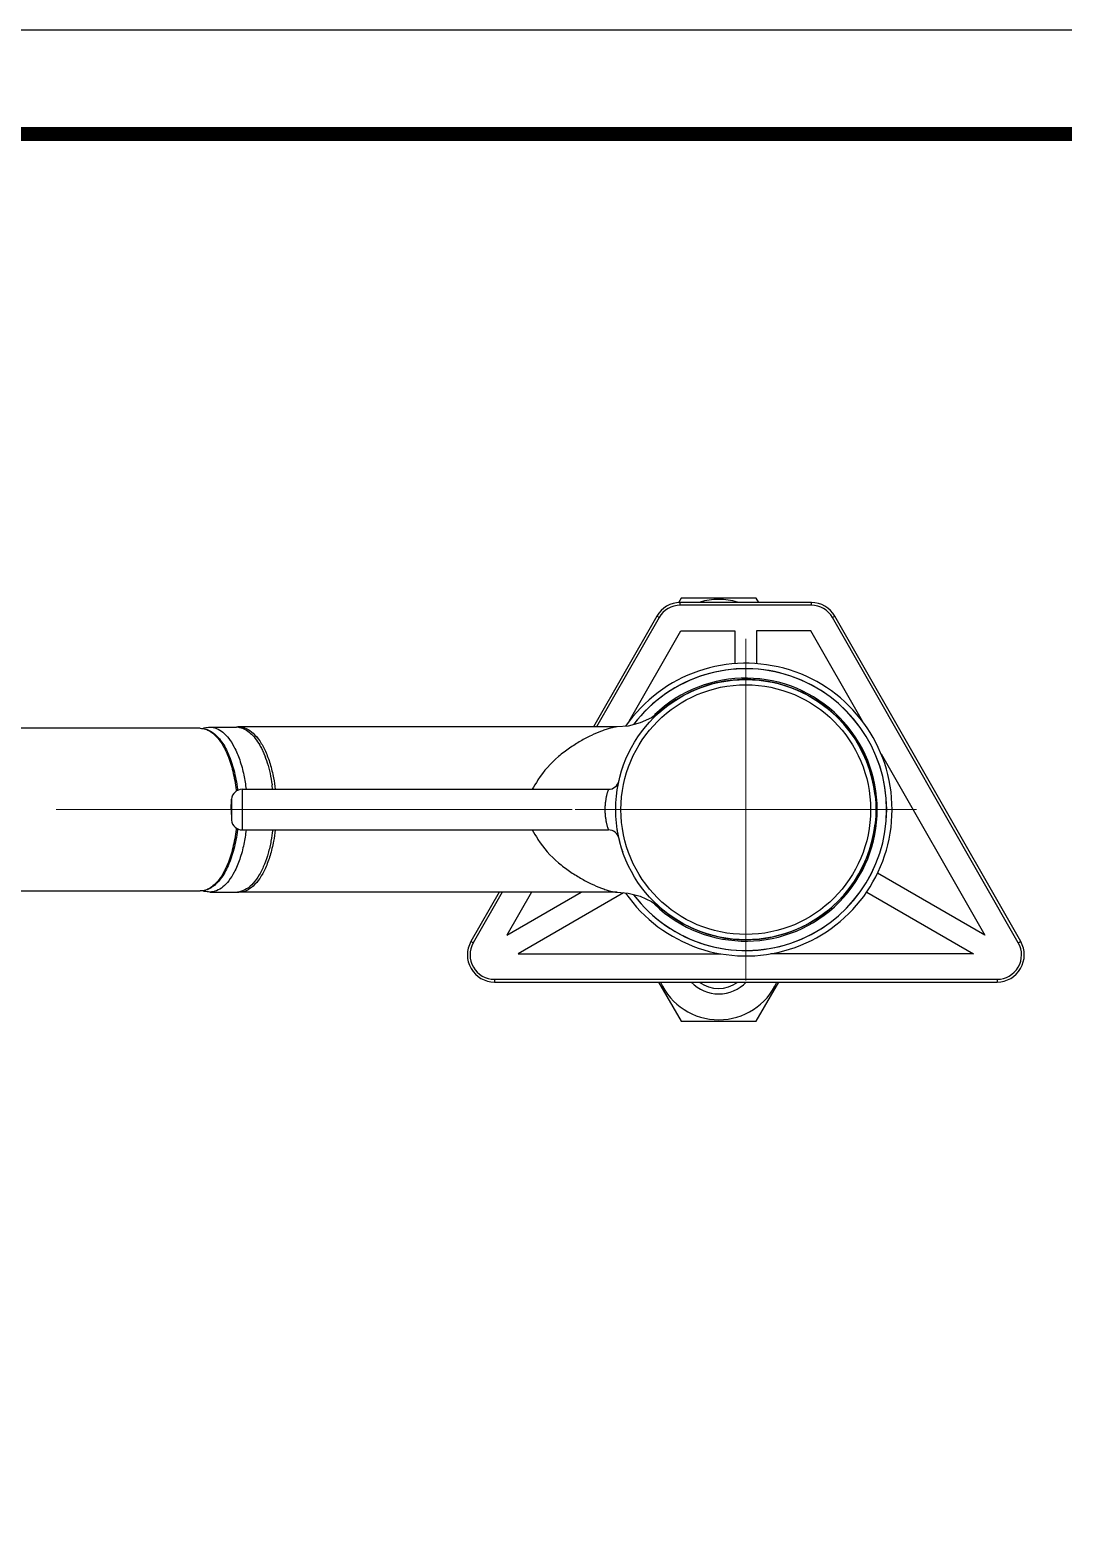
# Model space of a CAD drawing. Extents: x 0 to 1128, y 0 to 827.
# Drawn here: x 612.3 to 802.9, y 550.1 to 826.8 of the extents above; entities that cross this region are included whole.
import ezdxf

# ---------------------------------------------------------------- set-up
doc = ezdxf.new("R2010")
doc.units = 0
doc.header["$LTSCALE"] = 10
doc.header["$MEASUREMENT"] = 0
doc.linetypes.add('CENTER2', pattern=[28.575000000000003, 19.05, -3.175, 3.175, -3.175])
doc.layers.get('0').update_dxf_attribs({"linetype": 'CONTINUOUS'})
doc.layers.add('Cneter', color=1, linetype='CENTER2', lineweight=13)
doc.layers.add('DEF_LAYER_ASSEM_MEMBER', color=7, linetype='CONTINUOUS')
doc.layers.add('DEF_LAYER_CURVE', color=7, linetype='CONTINUOUS')

msp = doc.modelspace()

# ---------------------------------------------------------------- linework, layer by layer
at = {"ltscale": 0.5}
msp.add_lwpolyline([(0, 0), (1128.400001525879, 0), (1128.400001525879, 826.8000030517579), (0, 826.8000030517579)], close=True, dxfattribs=at)
at = {"color": 5, "linetype": 'ByBlock', "lineweight": 200, "const_width": 2.6}
msp.add_lwpolyline([(18.14486312866211, 35.40284729003906), (1110.144863128662, 35.40284729003906), (1110.144863128662, 807.6028442382814), (18.14486312866211, 807.6028442382814)], close=True, dxfattribs=at)
at = {"layer": 'Cneter', "lineweight": 5, "ltscale": 0.5}
for p, q in [((744.3721199035645, 682.9874725341798), (744.3721199035645, 714.4954376220704)), ((712.3303375244141, 682.9874725341798), (475.4166011810303, 682.9874725341798)), ((744.3721199035645, 682.9874725341798), (712.8641567230225, 682.9874725341798)), ((744.3721199035645, 682.9874725341798), (775.8800830841064, 682.9874725341798)), ((744.3721199035645, 682.9874725341798), (744.3721199035645, 651.4795074462892))]:
    msp.add_line(p, q, dxfattribs=at)
at = {"layer": 'DEF_LAYER_ASSEM_MEMBER', "color": 7, "linetype": 'Continuous'}
for p, q in [((732.4425106048584, 721.9874725341798), (731.9618167877197, 721.1545486450196)), ((756.4705085754395, 721.187469482422), (732.2737331390381, 721.187469482422)), ((746.3017311096191, 721.9874725341798), (732.4425106048584, 721.9874725341798)), ((746.7634239196777, 721.187469482422), (746.3017311096191, 721.9874725341798)), ((727.9325180053711, 718.6681671142579), (716.2578353881836, 698.2374725341798)), ((795.0974388122559, 658.6681671142579), (760.8117237091064, 718.6681671142579)), ((722.8452701568604, 699.2845458984376), (732.3897972106934, 715.9874725341798)), ((732.3897972106934, 715.9874725341798), (742.3721199035645, 715.9874725341798)), ((742.3721199035645, 715.9874725341798), (742.3721199035645, 709.9132919311525)), ((756.3544425964355, 715.9874725341798), (746.3721199035645, 715.9874725341798)), ((746.3721199035645, 715.9874725341798), (746.3721199035645, 709.9132919311525)), ((765.8989715576172, 699.2845458984376), (756.3544425964355, 715.9874725341798)), ((643.6895713806152, 697.9874725341798), (589.2659015655518, 697.9874725341798)), ((645.4715843200684, 698.187469482422), (650.3721199035645, 698.187469482422)), ((720.6070537567139, 698.2374725341798), (650.8176231384277, 698.2374725341798)), ((720.6237125396729, 698.2374725341798), (720.6213569641113, 698.2374725341798)), ((769.3416957855225, 693.2597808837892), (788.4564609527588, 659.808937072754)), ((651.4573913262643, 686.7374725341798), (719.0158957228643, 686.7374725341798)), ((649.3721199035645, 682.9874725341798), (649.4668659287645, 684.9319169786796)), ((649.3721199035645, 682.9874725341798), (649.4668659287645, 681.0430280897796)), ((651.4573913262643, 679.2374725341798), (719.0158001072643, 679.2374725341798)), ((788.4564609527588, 659.808937072754), (768.6832504272461, 671.2414550781251)), ((589.2575531005859, 667.9874725341798), (643.6895713806152, 667.9874725341798)), ((645.4715843200684, 667.7874679565431), (650.3721199035645, 667.7874679565431)), ((720.6027755737305, 667.7374725341798), (650.8176231384277, 667.7374725341798)), ((698.8292636871338, 667.7374725341798), (693.6468029022217, 658.6681671142579)), ((700.2877807617188, 659.808937072754), (714.0006484985352, 667.7374725341798)), ((704.8183689117432, 667.7374725341798), (700.2877807617188, 659.808937072754)), ((721.8192043304443, 667.637550354004), (702.3615169525146, 656.3874740600587)), ((720.6101913452148, 667.7374725341798), (720.6113910675049, 667.7374725341798)), ((766.6810913085938, 667.7785949707032), (786.3827228546143, 656.3874740600587)), ((702.3615169525146, 656.3874740600587), (739.7417850494385, 656.3874740600587)), ((786.3827228546143, 656.3874740600587), (749.0024547576904, 656.3874740600587)), ((697.9880180358887, 651.187469482422), (790.7562217712402, 651.187469482422)), ((728.2872772216797, 651.187469482422), (732.4425106048584, 643.9874725341798)), ((746.3017311096191, 643.9874725341798), (750.4569644927979, 651.187469482422)), ((732.4425106048584, 643.9874725341798), (746.3017311096191, 643.9874725341798))]:
    msp.add_line(p, q, dxfattribs=at)
at = {"layer": 'DEF_LAYER_ASSEM_MEMBER', "color": 9, "linetype": 'Continuous'}
for p, q in [((732.2737331390381, 720.687469482422), (732.2737331390381, 721.187469482422)), ((756.4705085754395, 720.687469482422), (732.2737331390381, 720.687469482422)), ((756.4705085754395, 720.687469482422), (756.4705085754395, 721.187469482422)), ((728.3666381835938, 718.4200973510743), (716.8337097167969, 698.2374725341798)), ((728.3666381835938, 718.4200973510743), (727.9325180053711, 718.6681671142579)), ((760.3776016235352, 718.4200973510743), (760.8117237091064, 718.6681671142579)), ((794.6633167266846, 658.4200973510743), (760.3776016235352, 718.4200973510743)), ((651.4573913262643, 686.7374725341798), (651.4573913262643, 679.2374725341798)), ((649.4668659287645, 684.9319169786796), (649.4668659287645, 681.0430280897796)), ((699.4051399230957, 667.7374725341798), (694.080924987793, 658.4200973510743)), ((694.080924987793, 658.4200973510743), (693.6468029022217, 658.6681671142579)), ((794.6633167266846, 658.4200973510743), (795.0974388122559, 658.6681671142579)), ((697.9880180358887, 651.687469482422), (790.7562217712402, 651.687469482422)), ((697.9880180358887, 651.687469482422), (697.9880180358887, 651.187469482422)), ((790.7562217712402, 651.687469482422), (790.7562217712402, 651.187469482422))]:
    msp.add_line(p, q, dxfattribs=at)
at = {"layer": 'DEF_LAYER_ASSEM_MEMBER', "color": 7, "linetype": 'Continuous'}
for points in [[(728.8011589050293, 701.2506942749025), (726.9437808990479, 699.9381332397462), (724.884485244751, 698.9808425903321), (722.6889667510986, 698.4084091186525), (720.6215553283691, 698.2374725341798)], [(720.6104373931885, 667.7374725341798), (722.682279586792, 667.5662078857423), (724.8821678161621, 666.9928283691407), (726.9456920623779, 666.0339660644532), (728.8070831298828, 664.7192001342775)]]:
    msp.add_lwpolyline(points, dxfattribs=at)
msp.add_circle((744.3721199035645, 682.9874725341798), 24, dxfattribs=at)
at = {"layer": 'DEF_LAYER_ASSEM_MEMBER', "color": 9, "linetype": 'Continuous'}
msp.add_circle((744.3721199035645, 682.9874725341798), 23.0319799778, dxfattribs=at)
at = {"layer": 'DEF_LAYER_ASSEM_MEMBER', "color": 7, "linetype": 'Continuous'}
for centre, radius, start, end in [((732.2737331390381, 716.187469482422), 5, 90, 150.2550732443888), ((739.3721199035645, 709.9874725341798), 11.7765390309, 72.99906052489698, 107.000939475103), ((756.4705085754395, 716.187469482422), 5, 29.74492675561125, 90), ((744.3721199035645, 682.9874725341798), 27, 214.7507429835765, 145.2029590758708), ((744.3721199035645, 682.9874725341798), 26, 217.1956176568727, 142.8120693099784), ((744.3721199035645, 682.9874725341798), 25.982671849, 217.4104520870875, 142.5966403559992), ((744.3721199035645, 682.9874725341798), 24.2530791659, 226.0413195948436, 133.9699557292783), ((744.3721199035645, 682.9874725341798), 24.0017301425, 6.220362474578999, 130.4312365335078), ((650.3721828460693, 695.0488052368165), 3.1386168654, 88.06204198019107, 89.99836075459898), ((650.8212795257568, 694.6499557495118), 3.5876610883, 95.54843890733146, 97.18758575850973), ((650.8180465698242, 694.684913635254), 3.552554474, 90.00677554762032, 95.55109184662128), ((650.370569229126, 695.0202255249025), 3.1672351, 82.03531220596442, 88.0504498089614), ((650.362377166748, 694.9601440429689), 3.2278751672, 79.34191897727305, 82.03905233589083), ((651.4573913262643, 684.7374725341798), 2, 90, 174.420764032396), ((627.0658302307129, 683.2808151245118), 30.1920728782, 7.547916217305024, 8.19440901996879), ((626.4918003082275, 683.2051162719728), 30.7710737916, 6.641787912115058, 7.547034342029264), ((625.027214050293, 683.0439529418946), 32.2444719971, 6.577518969518723, 6.62550474818135), ((719.0159076468644, 688.7374725340798), 1.9999999999, 270.0000000001042, 346.861305246496), ((651.4573913262643, 681.2374725341798), 2, 185.579235967604, 270), ((719.0159076358643, 677.2374725463798), 1.9999999958, 13.12853364710426, 89.9999999912976), ((744.3721199035645, 682.9874725341798), 24.0017301425, 229.5861955991749, 353.779637525421), ((650.3721828460693, 670.9261398315431), 3.1386179139, 270.001639245401, 271.9386133419596), ((650.8212947845459, 671.3250274658204), 3.5877071925, 262.8112218700352, 264.4521049003127), ((650.8180484771729, 671.2899322509767), 3.5524574691, 264.449451960247, 269.9931151693522), ((650.370569229126, 670.9547195434571), 3.1672374477, 271.9503147288295, 277.9646877940355), ((650.362377166748, 671.0148010253907), 3.227875167, 277.9609476641091, 280.6580810227269), ((697.9880180358887, 656.187469482422), 5, 150.2550732443888, 270), ((790.7562217712402, 656.187469482422), 5, 270, 29.74492675561125), ((739.3721199035645, 655.9874725341798), 11.7765390309, 204.1236178594816, 335.8763821405184), ((739.3721199035645, 655.9874725341798), 7, 223.5970920971687, 316.4029079028313), ((739.3398094177246, 655.9874725341798), 6, 233.7681455663362, 306.2318544336638)]:
    msp.add_arc(centre, radius, start, end, dxfattribs=at)
at = {"layer": 'DEF_LAYER_ASSEM_MEMBER', "color": 9, "linetype": 'Continuous'}
for centre, radius, start, end in [((732.2737331390381, 716.187469482422), 4.5, 90, 150.2550732443888), ((756.4705085754395, 716.187469482422), 4.5, 29.74492675561125, 90), ((744.3721199035645, 682.9874725341798), 25.9819834171, 217.4121514019174, 142.5945039875683), ((639.4847755432129, 690.0336303710939), 9.6566425406, 34.18604360002704, 35.81532264612375), ((639.4847755432129, 675.9413070678712), 9.6566425418, 324.1846773538762, 325.8139563999729), ((697.9880180358887, 656.187469482422), 4.5, 150.2550732443888, 270), ((790.7562217712402, 656.187469482422), 4.5, 270, 29.74492675561125)]:
    msp.add_arc(centre, radius, start, end, dxfattribs=at)
at = {"layer": 'DEF_LAYER_ASSEM_MEMBER', "color": 40, "linetype": 'Continuous'}
for major_axis, start_param, end_param in [((23.8201813604, -2.932398328700001), 0.4882276901, 0.4900873952000001), ((0, 24), -1.2050579682, -1.2031982632), ((23.44125215799999, -5.148562640599999), 0.5689606033, 0.5782267127), ((21.8043095638, 10.0285634288), -0.0783283118, -0.06906220240000001), ((1.404502031, 23.9588683799), -1.1815484814, -1.1760855347), ((23.9396210115, -1.7013364822), 0.4016398609, 0.4071049471), ((24, 0), 0.3233116162, 0.3288096385), ((0, 24), -1.258450645, -1.2566335043), ((23.9847473522, -0.8555082984999999), 0.3425310654, 0.344352759), ((-6.6459516871, 23.0614684305), -1.5445007, -1.5426790064), ((1.1955288451, 23.9702046462), -1.2412886905, -1.2394819549), ((24, 0), 0.2437252216, 0.2490957831), ((-13.2420351752, 20.0162060446), -1.9160038959, -1.9133225039), ((24, 0), 0.2330054049, 0.2419366625), ((12.9616142273, 20.1989246402), -0.7650428565, -0.7610240323999999), ((23.9985190213, 0.2666172997), 0.2174376598, 0.2241271638), ((23.96701004379999, 1.2579465643), 0.1769998336, 0.1805669355), ((-1.4912985974, 23.9536224503), -1.4177749938, -1.4084355609), ((0, 24), -1.3609257345, -1.3555974965), ((0, 24), -1.3751052604, -1.3680206851), ((-5.952393378099999, 23.2501400657), -1.6434063051, -1.627506989), ((0, 24), -1.3954195203, -1.3874796477), ((23.9883126252, -0.7489041307), 0.2065862115, 0.2145260841), ((20.5872739355, 12.3354834483), -0.3750234389, -0.3744695322), ((23.9958886505, -0.4442160231), 0.1718885121, 0.1755927543), ((8.570546733399999, 22.4175317261), -1.0592731838, -1.0579568916), ((23.6900989833, -3.844373832200001), 0.3072305361, 0.3085468284), ((0.6947773836, 23.98994131689999), -1.3994352894, -1.3954879652), ((0, 24), -1.428388392, -1.4244410679), ((12.9616142273, 20.1989246402), -0.8683868167000001, -0.8644453022), ((20.5555553934, -12.3882663221), 0.674274685, 0.6782161995), ((-0.2499593213, 23.9986983051), -1.8044143523, -1.7751329583), ((24, 0), 6.1144165279, 6.122336360399999), ((23.99556663829999, 0.4612826749), -0.1845694995, -0.1827090289), ((20.6589593139, -12.2150480992), 0.3691689970000001, 0.3704888240999999), ((20.5555553934, -12.3882663221), 0.381533252, 0.3854893252), ((12.9616142273, 20.1989246402), -1.1611282497, -1.1571721765), ((-16.8453306224, 17.0948774849), -2.4846760698, -2.4807345552), ((14.4922487505, 19.1304659157), -1.0583158797, -1.0543743652), ((23.9943362818, 0.5213697284000001), -0.451500879, -0.4438749802), ((0.5709433732, 23.9932078652), -1.9314015497, -1.9016121757), ((24, 0), -0.3638799239, -0.3472122914)]:
    msp.add_ellipse((744.3721199035645, 682.9874725341798), major_axis=major_axis, ratio=1, start_param=start_param, end_param=end_param, dxfattribs=at)
at = {"layer": 'DEF_LAYER_ASSEM_MEMBER', "color": 7, "linetype": 'Continuous'}
for points, start_tangent, end_tangent in [([(643.6895713806152, 697.9874725341798), (644.7048454284668, 697.8387145996095), (645.6799755096436, 697.4045486450196), (646.59619140625, 696.7065734863282), (647.4405097961426, 695.768295288086)], (1, 0), (0.6084339801137028, -0.7936044933359427)), ([(644.1069488525391, 697.969207763672), (644.442461013794, 698.0640258789064), (645.4746112823486, 698.1869049072267)], (0.9514353276917681, 0.3078486920876193), (0.9999989970577612, -0.001416292156289667)), ([(650.9593677520752, 698.1323318481446), (651.9620971679688, 697.7784729003907), (652.9303874969482, 697.1042938232423), (653.8432769775391, 696.1244125366212), (654.6809997558594, 694.8600540161134), (655.0659160614014, 694.12947845459), (655.425407409668, 693.3385467529298), (656.0603637695312, 691.5928497314454), (656.5721282958984, 689.6608047485353), (656.949634552002, 687.5842437744142)], (0.9827595021774884, -0.1848885093234705), (0.1425509409959152, -0.9897874666923093)), ([(655.5456085205078, 672.9286270141603), (654.5867557525635, 670.9518585205079), (653.4752464294434, 669.4110336303712), (652.2513408660889, 668.3619537353517), (650.9593677520752, 667.842613220215)], (-0.3719536039054096, -0.9282513218637385), (-0.9827595021783118, -0.1848885093190944)), ([(647.4405097961426, 670.2066497802736), (646.5961894989014, 669.2683715820314), (645.6799774169922, 668.57039642334), (644.7048454284668, 668.1362304687501), (643.6895713806152, 667.9874725341798)], (-0.6084339801183759, -0.79360449333236), (-1, 0)), ([(645.476770401001, 667.7878570556642), (644.4394416809082, 667.9118423461915), (644.1020603179932, 668.0074157714845)], (-0.9999974614874229, -0.00225322407017725), (-0.9512227927308394, 0.3085047788760213))]:
    msp.add_spline(points, degree=3, dxfattribs=dict(at, start_tangent=start_tangent, end_tangent=end_tangent))
at = {"layer": 'DEF_LAYER_ASSEM_MEMBER', "color": 9, "linetype": 'Continuous'}
for points, start_tangent, end_tangent in [([(643.6895713806152, 697.9874725341798), (644.6421337127686, 697.8398971557618), (645.5764598846436, 697.4001693725587), (646.4732627868652, 696.6769790649415), (647.3154258728027, 695.6844406127931)], (1, 0), (0.585299831798796, -0.8108169379683069)), ([(645.473949432373, 698.1874237060548), (646.6875705718994, 697.9495773315431), (647.8632831573486, 697.2452774047853), (648.9644317626953, 696.0964889526368), (649.956693649292, 694.5390167236329)], (0.9999997331806868, -0.0007305056848233188), (0.4688432072121249, -0.8832814087543385)), ([(719.0159076469645, 686.7374725341798), (719.0155039800643, 686.7363212478798), (719.0142991461644, 686.73287313548), (719.0123024939644, 686.7271368256798), (719.0095233723644, 686.7191209476799), (719.0059711303643, 686.7088341303798), (719.0016551167644, 686.6962850027797), (718.9907691703643, 686.6644343325798), (718.9769539965644, 686.6236500403799), (718.9603785733643, 686.5740843161799), (718.9412412530644, 686.5159152844798), (718.9197404305644, 686.4493211077798), (718.8705021054643, 686.2916174767798), (718.8146715413643, 686.1027305325798), (718.7544056281645, 685.8845406419799), (718.6919763711644, 685.6390621892798), (718.6297026600644, 685.3683895831799), (718.5698598016643, 685.07479026308), (718.4662101334643, 684.42875170888), (718.3966418570644, 683.7237654251797), (718.3721199035645, 682.9874725341798)], (0.9952309512642286, 0.09754667419086428), (-0.0001071969535842192, -0.9999999942544067)), ([(718.3721199035645, 682.9874725341798), (718.3966405866645, 682.2511986149799), (718.4662076004643, 681.5462146366798), (718.5698580384644, 680.90016601278), (718.6297003992645, 680.6065663359799), (718.6919737986643, 680.3358941014798), (718.7544033485644, 680.0904142641799), (718.8146694357642, 679.8722226193798), (718.8705004285644, 679.6833341607797), (718.9197386401643, 679.5256295429798), (718.9412396384644, 679.4590346560798), (718.9603774376644, 679.4008646732799), (718.9769531989643, 679.3512981366799), (718.9907681457644, 679.3105135331799), (719.0016541289644, 679.2786623167798), (719.0059703867644, 679.2661127208797), (719.0095229320643, 679.2558253889798), (719.0123023473643, 679.2478090131798), (719.0142992152644, 679.2420722852797), (719.0155041183643, 679.2386238973799), (719.0159076390644, 679.2374725413798)], (0.0001009462557378392, -0.9999999949049269), (-0.9833422392620255, 0.1817636940732268)), ([(647.3154258728027, 670.290496826172), (646.4732627868652, 669.2979660034181), (645.5764598846436, 668.5747756958009), (644.6421337127686, 668.1350479125978), (643.6895713806152, 667.9874725341798)], (-0.585299831798796, -0.8108169379683069), (-1, 0)), ([(649.956693649292, 671.4359207153321), (648.9647922515869, 669.8789215087892), (647.8640651702881, 668.7303009033204), (646.6888027191162, 668.0258560180665), (645.4756202697754, 667.7875213623048)], (-0.4688432069351997, -0.8832814089013294), (-0.9999992025598158, -0.001262885478887655))]:
    msp.add_spline(points, degree=3, dxfattribs=dict(at, start_tangent=start_tangent, end_tangent=end_tangent))
for points, knots in [([(650.8176231384277, 698.2374267578126), (651.2783220840398, 698.2374267578126), (652.2674157025494, 698.0068420134045), (653.5920090637695, 697.066095828506), (654.7777157280101, 695.613912991526), (655.8051811373322, 693.7020895930433), (656.6459450854447, 691.3951000439857), (657.2100260038281, 689.0273213563579), (657.4480267212042, 687.4361909999001), (657.5284512783268, 686.7374725341798)], [0, 0, 0, 0, 1.382096836836361, 2.944112270582568, 4.793079965448889, 6.960450346283607, 9.426551888844976, 12.13962608701391, 14.24876497502497, 14.24876497502497, 14.24876497502497, 14.24876497502497]), ([(720.6215667724609, 698.2374801635743), (720.4390926686325, 698.2374892509243), (720.0217598127653, 698.1768202773266), (719.3466743483433, 698.014818700079), (718.564889738705, 697.7733492430463), (717.382212980396, 697.3457520210455), (715.7982598869246, 696.6561526628335), (713.8320413197742, 695.6202720604175), (711.7976976708636, 694.3385766022737), (708.9571698145901, 692.1825600939393), (707.019484885441, 690.1198607328707), (706.0189838409424, 688.4907226562501), (706.0064188066407, 688.4702627317675), (705.9939070727619, 688.4497705775412), (705.9813953388831, 688.4292784233149), (705.6370777881158, 687.8653431269366), (705.2927602373485, 687.3014078305583), (704.9484426865812, 686.7374725341798)], [0, 0, 0, 0, 0.5474223121640029, 1.256618384538878, 2.083843811049281, 2.999861842091185, 5.028803023806368, 7.260196508096375, 9.662234401397654, 12.23012096531433, 17.96561038773039, 17.96561038773039, 17.96561038773039, 18.03764091855872, 18.03764091855872, 18.03764091855872, 20.01989023712148, 20.01989023712148, 20.01989023712148, 20.01989023712148]), ([(647.4729251861572, 695.4595184326173), (647.9807169017716, 694.7121803608921), (648.8678929350533, 692.9522799559974), (649.7914303115774, 689.9693667813771), (650.1782751855609, 687.7031220442126), (650.3137927547948, 686.4670285755479), (650.322527444478, 686.3843131366126)], [0, 0, 0, 0, 2.710590263958928, 5.862824213099492, 9.34095859904619, 9.590286097260492, 9.590286097260492, 9.590286097260492, 9.590286097260492]), ([(649.956693649292, 694.5390167236329), (650.3618172390927, 693.7757804655174), (651.068769031379, 692.0733018317075), (651.7672793150975, 689.4436763476075), (652.05787077511, 687.6128578170525), (652.1589610032661, 686.7374725341796)], [0, 0, 0, 0, 2.592275521319918, 5.503168523689976, 8.14537840332876, 8.14537840332876, 8.14537840332876, 8.14537840332876]), ([(650.3225274444779, 679.5906319317468), (650.3137927547948, 679.5079164928112), (650.178275185561, 678.2718230241468), (649.7914303115775, 676.0055782869819), (648.8678929350533, 673.0226651123622), (647.9807169017716, 671.2627647074675), (647.4729251861572, 670.5154266357423)], [3.40126453023757, 3.40126453023757, 3.40126453023757, 3.40126453023757, 3.650592028451904, 7.128726414398601, 10.28096036353917, 12.99155062749809, 12.99155062749809, 12.99155062749809, 12.99155062749809]), ([(652.158960915508, 679.2374725341798), (652.0578705227719, 678.362087300177), (651.7672782668801, 676.5312664658333), (651.068770544566, 673.9016377323029), (650.3618172388517, 672.1991569735752), (649.956693649292, 671.4359207153321)], [15.65844396913584, 15.65844396913584, 15.65844396913584, 15.65844396913584, 18.30065382770933, 21.21155419227007, 23.80382971358999, 23.80382971358999, 23.80382971358999, 23.80382971358999]), ([(657.5284522770069, 679.2374725341798), (657.4480276980267, 678.5387514916371), (657.2100272822314, 676.9476209901471), (656.645944397192, 674.5798424033684), (655.8051784068014, 672.2728546630634), (654.7777207122554, 670.3610259215501), (653.5920062454263, 668.9088490650603), (652.2674159837389, 667.9681028305973), (651.2783220840398, 667.7375183105443), (650.8176231384277, 667.737518310547)], [3.756720321418633, 3.756720321418633, 3.756720321418633, 3.756720321418633, 5.86586689666369, 8.578933680607218, 11.04503522316859, 13.21241227998518, 15.06137415987728, 16.62338959362349, 18.00548643045985, 18.00548643045985, 18.00548643045985, 18.00548643045985]), ([(704.9527529071407, 679.2374725341796), (705.2962930102315, 678.6733439259252), (705.6398331133222, 678.1092153176711), (705.9833732164129, 677.545086709417), (705.9958430623353, 677.5246099244301), (706.0083129082577, 677.5041331394433), (706.0208358764648, 677.4836883544923), (707.0189230085751, 675.8542282743603), (708.9522316711247, 673.7896786929215), (711.7893624983845, 671.6328766957951), (713.8217169500391, 670.3514868956164), (715.786662076523, 669.3163715367851), (717.3700360361886, 668.6276802099839), (718.5525926731004, 668.2007469541692), (719.3345871115603, 667.9596906932569), (720.0100978379003, 667.7979625979948), (720.4277595691581, 667.7374438644969), (720.6104431152344, 667.7374649047853)], [-2.053458628118863, -2.053458628118863, -2.053458628118863, -2.053458628118863, -0.07192583457747859, -0.07192583457747859, -0.07192583457747859, 0, 0, 0, 5.732526727740085, 8.298391650746328, 10.69845983891521, 12.92825991664855, 14.95625361715935, 15.87210606309508, 16.69942222626257, 17.4089335664338, 17.95698420829753, 17.95698420829753, 17.95698420829753, 17.95698420829753])]:
    msp.add_open_spline(points, degree=3, knots=knots, dxfattribs=at)
at = {"layer": 'DEF_LAYER_ASSEM_MEMBER', "color": 7, "linetype": 'Continuous'}
for points, knots in [([(647.4405097961426, 695.768295288086), (648.0031768702514, 695.0343863795464), (648.9844159727478, 693.2616743390664), (649.9970183794879, 690.211218038941), (650.4186606941707, 687.8836832607382), (650.5669084226558, 686.6121481601609), (650.5758535835502, 686.5327138015783)], [0, 0, 0, 0, 2.774337524685695, 6.013141941840145, 9.610417712660315, 9.850008831284834, 9.850008831284834, 9.850008831284834, 9.850008831284834]), ([(650.5758534971426, 679.4422313092106), (650.5669083611106, 679.3627969374139), (650.4186608145469, 678.0912592335136), (649.9970210801266, 675.7637237118525), (648.9844140609117, 672.7132688384769), (648.0031768702519, 670.9405586888125), (647.4405097961426, 670.2066497802736)], [3.550494624377468, 3.550494624377468, 3.550494624377468, 3.550494624377468, 3.79008576475707, 7.387369035829067, 10.62616623920179, 13.40050376388748, 13.40050376388748, 13.40050376388748, 13.40050376388748]), ([(657.060064489777, 679.2374725341798), (656.9807309987308, 678.5514940194809), (656.7643281855095, 677.1083086809446), (656.2782442488625, 674.9939452725881), (655.8100294924038, 673.588518769778), (655.5456085205078, 672.9286270141603)], [2.8516891608207, 2.8516891608207, 2.8516891608207, 2.8516891608207, 4.920478288551553, 7.221658870595482, 9.354352054247954, 9.354352054247954, 9.354352054247954, 9.354352054247954])]:
    msp.add_open_spline(points, degree=3, knots=knots, dxfattribs=at)
at = {"layer": 'DEF_LAYER_CURVE', "color": 40, "linetype": 'Continuous'}
for p, q in [((721.6248200004643, 690.6399458020798), (721.6667910347644, 690.7635924507796)), ((720.6676001152643, 686.7419029575798), (720.6710828932644, 686.7638258854796)), ((720.6710828932644, 679.2111191829796), (720.6675986557643, 679.2330513256799)), ((721.6248200004643, 675.3349992663799), (721.6667910347644, 675.2113526176796))]:
    msp.add_line(p, q, dxfattribs=at)
for start, end in [(14.83581827436021, 18.94135258134641), (11.27367714307417, 13.04631000055351), (9.441891444851644, 9.863575185302986), (9.043739621007337, 9.33644073310077), (7.409919571821952, 9.001691230423514)]:
    msp.add_arc((744.3721199035645, 682.9874725341798), 24, start, end, dxfattribs=at)
at = {"layer": 'DEF_LAYER_CURVE', "color": 40, "linetype": 'Continuous', "extrusion": (0, 0, -1)}
for major_axis, start_param, end_param in [((14.9724120357, 18.7570487506), -1.9302437499, -1.9199370589), ((-10.733126292, 21.466252584), -0.9254038031999999, -0.9236703395), ((2.3649028312, 23.88319984), -1.4623217953, -1.4559846099), ((-24, 0), 0.2135094968, 0.2163344993), ((6.1600304438, 23.19599157039999), -2.013633974, -2.0119917501), ((-23.5098653472, 4.8255809344), -0.4094685343, -0.4061985097), ((1.4912985974, 23.9536224503), -1.8575842843, -1.8492847378), ((14.7698930257, 18.9169305124), -2.4583156188, -2.4500160724), ((-23.8201813604, -2.932398328700001), -0.1916245982, -0.1021211286)]:
    msp.add_ellipse((744.3721199035645, 682.9874725341798), major_axis=major_axis, ratio=1, start_param=start_param, end_param=end_param, dxfattribs=at)
at = {"layer": 'DEF_LAYER_CURVE', "color": 40, "linetype": 'Continuous'}
for major_axis, start_param, end_param in [((21.3686985918, -10.9260569508), 0.7947271644, 0.7975623922), ((0, 24), -1.2487248056, -1.2458895779), ((-16.8000342754, 17.1393946318), -2.0241951471, -2.0220690296), ((0, 24), 5.0189138454, 5.028798055299999), ((22.6030905447, 8.068475558), -0.0292829592, -0.0278696455), ((0.7049684572, 23.98964400470001), -1.2278366192, -1.2264233054), ((2.0637380192, 23.9111059006), -1.1838102542, -1.1753551948), ((3.3288290853, 23.7680225707), -1.1287145817, -1.1223713238), ((-0.6658965962, 23.9907603407), -1.2976549141, -1.2920207144), ((-16.0674032667, 17.8280271558), -2.0203222011, -2.0119108013), ((5.148562640599999, 23.44125215799999), -1.0747443364, -1.0635380986), ((-13.4186704802, 19.8982231001), -1.8842617053, -1.8730554676), ((24, 0), 0.2839761189, 0.2902826966), ((-7.844763757999999, 22.6817036746), -1.6183343513, -1.6141294071), ((-7.1920322559, 22.8970450502), -1.5980887374, -1.5896943863), ((22.3595199275, 8.720772248600001), -0.0973399115, -0.0879016733), ((-4.7262030605, 23.5300447222), -1.4961543588, -1.4877700945), ((0.4283666046000001, 23.9961768216), -1.2772916227, -1.2758945274), ((-10.5334671394, 21.5649268495), -1.7564863763, -1.7495091111), ((23.9988908145, 0.2307372345), 0.2590636831, 0.2660409482), ((24, 0), 0.2672840483, 0.2728626096), ((23.9702046462, 1.1955288451), 0.2146636455, 0.2188435564), ((23.7253078731, 3.6207411294), 0.1130555376, 0.1158416141), ((0, 24), -1.3575576334, -1.3430945373), ((19.8736135313, 13.4550914233), -0.3983804388, -0.3901504138), ((13.6914791504, 19.7115042215), -0.8201375514, -0.816062168), ((24, 0), 0.1384798017, 0.1394976811), ((-16.0674032667, 17.8280271558), -2.1780221276, -2.1739564494), ((23.23267732150001, 6.020191398700001), -0.1242240017, -0.1232073816), ((23.9943362818, -0.5213697284000001), 0.1490178603, 0.1510506982), ((24, 0), 0.1252601033, 0.1272924126)]:
    msp.add_ellipse((744.3721199035645, 682.9874725341798), major_axis=major_axis, ratio=1, start_param=start_param, end_param=end_param, dxfattribs=at)
at = {"layer": 'DEF_LAYER_CURVE', "color": 40, "linetype": 'Continuous', "extrusion": (0, 0, -0.9999999999999998)}
for major_axis, start_param, end_param in [((-16.9705627485, 16.9705627485), -0.9686627535, -0.9670205295000001), ((16.9705627485, 16.9705627485), -2.5725054039, -2.569703987)]:
    msp.add_ellipse((744.3721199035645, 682.9874725341798), major_axis=major_axis, ratio=1, start_param=start_param, end_param=end_param, dxfattribs=at)

doc.saveas('drawing.dxf')
